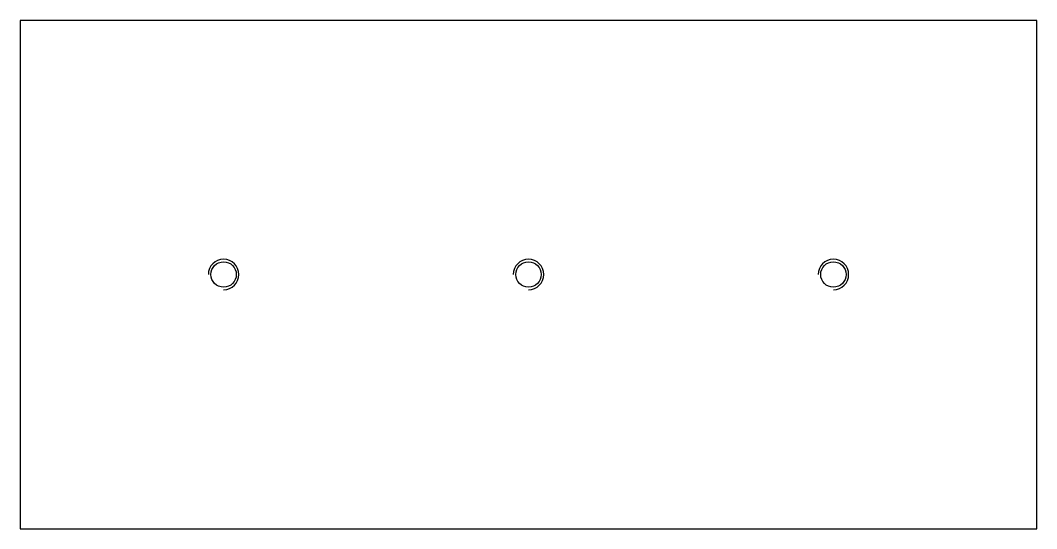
# Model space of a CAD drawing. Header units: metres. Extents: x 0 to 200, y 0 to 100.
import ezdxf

# ---------------------------------------------------------------- set-up
doc = ezdxf.new("R2010")
doc.units = ezdxf.units.M
doc.layers.get('0').update_dxf_attribs({"true_color": 0xffffff})

msp = doc.modelspace()

# ---------------------------------------------------------------- linework, layer by layer
msp.add_lwpolyline([(0, 0), (200, 0), (200, 100), (0, 100)], close=True)
for centre in [(40, 50), (100, 50), (160, 50)]:
    msp.add_circle(centre, 2.5)
for centre in [(40, 50), (100, 50), (160, 50)]:
    msp.add_arc(centre, 3, 270, 180)

doc.saveas('drawing.dxf')
